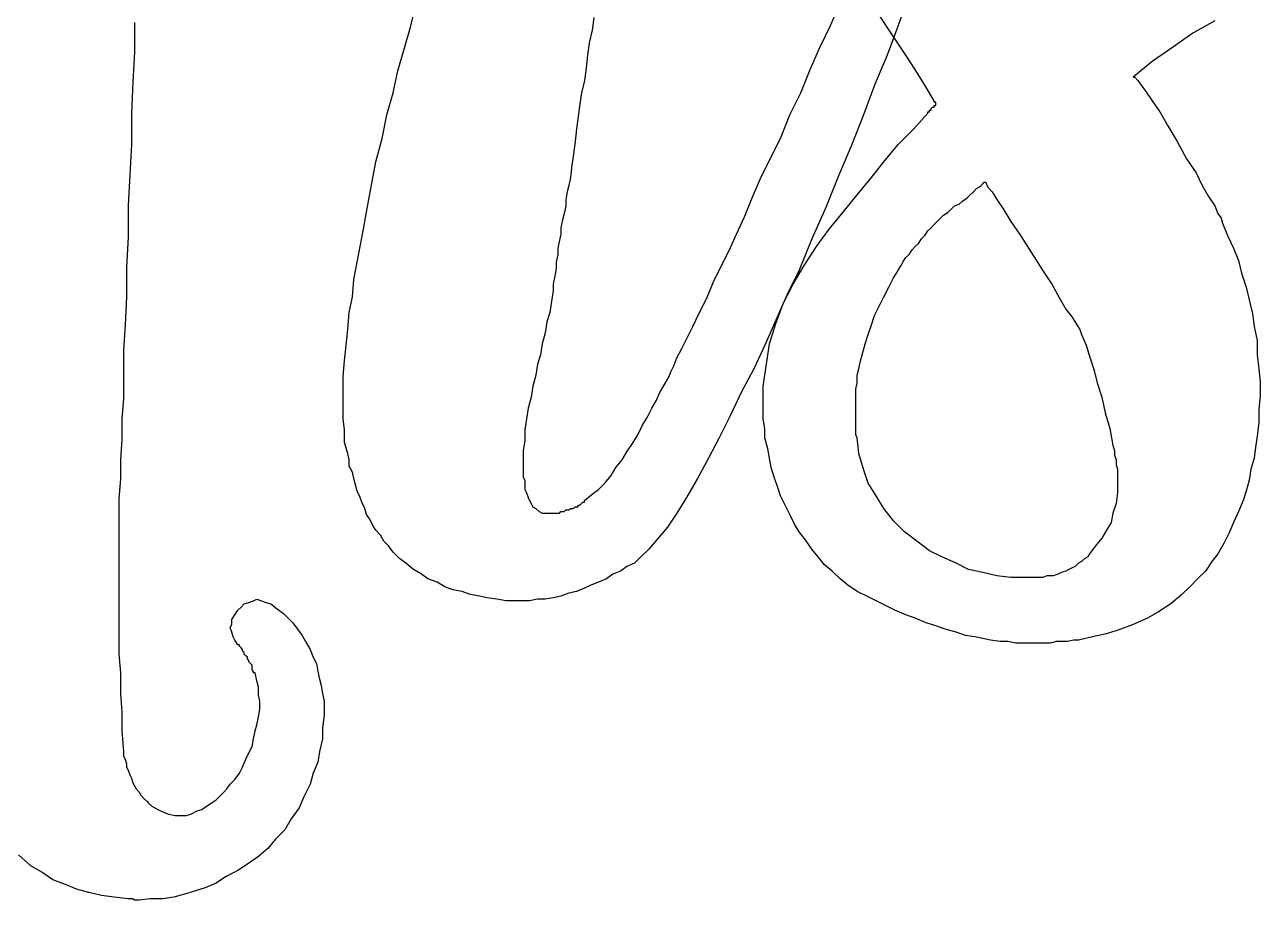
# Model space of a CAD drawing. Extents: x -3.57 to 4.11, y -0.34 to 0.79.
# Drawn here: x 0.21 to 0.98, y -0.34 to 0.206 of the extents above; entities that cross this region are included whole.
import ezdxf

# ---------------------------------------------------------------- set-up
doc = ezdxf.new("R2010")
doc.units = 0

msp = doc.modelspace()

# ---------------------------------------------------------------- linework, layer by layer
at = {"color": 0}
for p, q in [((0.450684, 0.204102, 0.5), (0.453613, 0.21582, 0.5)), ((0.712402, 0.205078, 0.5), (0.718262, 0.21875, 0.5)), ((0.760254, 0.22168, 0.5), (0.754395, 0.205078, 0.5)), ((0.564941, 0.209961, 0.5), (0.563965, 0.202148, 0.5)), ((0.747559, 0.204102, 0.5), (0.741699, 0.212891, 0.5)), ((0.95166, 0.208008, 0.5), (0.937988, 0.200195, 0.5)), ((0.278809, 0.207031, 0.5), (0.278809, 0.188477, 0.5)), ((0.446777, 0.19043, 0.5), (0.450684, 0.204102, 0.5)), ((0.563965, 0.202148, 0.5), (0.562012, 0.194336, 0.5)), ((0.705566, 0.191406, 0.5), (0.712402, 0.205078, 0.5)), ((0.754395, 0.205078, 0.5), (0.747559, 0.186523, 0.5)), ((0.753418, 0.195313, 0.5), (0.747559, 0.204102, 0.5)), ((0.937988, 0.200195, 0.5), (0.925293, 0.191406, 0.5)), ((0.562012, 0.194336, 0.5), (0.561035, 0.186523, 0.5)), ((0.759277, 0.186523, 0.5), (0.753418, 0.195313, 0.5)), ((0.278809, 0.188477, 0.5), (0.277832, 0.169922, 0.5)), ((0.442871, 0.176758, 0.5), (0.446777, 0.19043, 0.5)), ((0.561035, 0.186523, 0.5), (0.560059, 0.178711, 0.5)), ((0.699707, 0.177734, 0.5), (0.705566, 0.191406, 0.5)), ((0.747559, 0.186523, 0.5), (0.739746, 0.167969, 0.5)), ((0.765137, 0.177734, 0.5), (0.759277, 0.186523, 0.5)), ((0.925293, 0.191406, 0.5), (0.912598, 0.182617, 0.5)), ((0.560059, 0.178711, 0.5), (0.559082, 0.170898, 0.5)), ((0.693848, 0.163086, 0.5), (0.699707, 0.177734, 0.5)), ((0.770996, 0.167969, 0.5), (0.765137, 0.177734, 0.5)), ((0.912598, 0.182617, 0.5), (0.900879, 0.172852, 0.5)), ((0.277832, 0.169922, 0.5), (0.276855, 0.150391, 0.5)), ((0.439941, 0.163086, 0.5), (0.442871, 0.176758, 0.5)), ((0.559082, 0.170898, 0.5), (0.557129, 0.163086, 0.5)), ((0.900879, 0.172852, 0.5), (0.901855, 0.172852, 0.5)), ((0.901855, 0.172852, 0.5), (0.903809, 0.170898, 0.5)), ((0.903809, 0.170898, 0.5), (0.905762, 0.167969, 0.5)), ((0.436035, 0.149414, 0.5), (0.439941, 0.163086, 0.5)), ((0.557129, 0.163086, 0.5), (0.556152, 0.15625, 0.5)), ((0.687012, 0.149414, 0.5), (0.693848, 0.163086, 0.5)), ((0.739746, 0.167969, 0.5), (0.73291, 0.149414, 0.5)), ((0.776855, 0.158203, 0.5), (0.770996, 0.167969, 0.5)), ((0.905762, 0.167969, 0.5), (0.908691, 0.164063, 0.5)), ((0.908691, 0.164063, 0.5), (0.912598, 0.158203, 0.5)), ((0.556152, 0.15625, 0.5), (0.555176, 0.148438, 0.5)), ((0.774902, 0.15332, 0.5), (0.775879, 0.154297, 0.5)), ((0.775879, 0.154297, 0.5), (0.776855, 0.154297, 0.5)), ((0.776855, 0.158203, 0.5), (0.776855, 0.158203, 0.5)), ((0.776855, 0.158203, 0.5), (0.776855, 0.158203, 0.5)), ((0.776855, 0.157227, 0.5), (0.776855, 0.158203, 0.5)), ((0.776855, 0.158203, 0.5), (0.776855, 0.158203, 0.5)), ((0.776855, 0.158203, 0.5), (0.776855, 0.158203, 0.5)), ((0.777832, 0.157227, 0.5), (0.776855, 0.157227, 0.5)), ((0.776855, 0.154297, 0.5), (0.776855, 0.155273, 0.5)), ((0.776855, 0.155273, 0.5), (0.777832, 0.155273, 0.5)), ((0.777832, 0.15625, 0.5), (0.777832, 0.157227, 0.5)), ((0.777832, 0.157227, 0.5), (0.777832, 0.157227, 0.5)), ((0.777832, 0.157227, 0.5), (0.777832, 0.157227, 0.5)), ((0.777832, 0.155273, 0.5), (0.777832, 0.15625, 0.5)), ((0.777832, 0.15625, 0.5), (0.777832, 0.15625, 0.5)), ((0.777832, 0.15625, 0.5), (0.777832, 0.15625, 0.5)), ((0.777832, 0.155273, 0.5), (0.777832, 0.155273, 0.5)), ((0.912598, 0.158203, 0.5), (0.91748, 0.151367, 0.5)), ((0.276855, 0.150391, 0.5), (0.276855, 0.130859, 0.5)), ((0.433105, 0.134766, 0.5), (0.436035, 0.149414, 0.5)), ((0.555176, 0.148438, 0.5), (0.554199, 0.140625, 0.5)), ((0.681152, 0.134766, 0.5), (0.687012, 0.149414, 0.5)), ((0.73291, 0.149414, 0.5), (0.725098, 0.129883, 0.5)), ((0.76416, 0.140625, 0.5), (0.772949, 0.150391, 0.5)), ((0.772949, 0.150391, 0.5), (0.772949, 0.151367, 0.5)), ((0.772949, 0.151367, 0.5), (0.773926, 0.151367, 0.5)), ((0.772949, 0.150391, 0.5), (0.772949, 0.150391, 0.5)), ((0.772949, 0.150391, 0.5), (0.772949, 0.150391, 0.5)), ((0.773926, 0.151367, 0.5), (0.773926, 0.152344, 0.5)), ((0.773926, 0.152344, 0.5), (0.774902, 0.152344, 0.5)), ((0.774902, 0.152344, 0.5), (0.774902, 0.15332, 0.5)), ((0.91748, 0.151367, 0.5), (0.922363, 0.142578, 0.5)), ((0.554199, 0.140625, 0.5), (0.553223, 0.132813, 0.5)), ((0.754395, 0.130859, 0.5), (0.76416, 0.140625, 0.5)), ((0.922363, 0.142578, 0.5), (0.928223, 0.132813, 0.5)), ((0.276855, 0.130859, 0.5), (0.275879, 0.112305, 0.5)), ((0.429199, 0.120117, 0.5), (0.433105, 0.134766, 0.5)), ((0.553223, 0.132813, 0.5), (0.552246, 0.125, 0.5)), ((0.674316, 0.121094, 0.5), (0.681152, 0.134766, 0.5)), ((0.745605, 0.120117, 0.5), (0.754395, 0.130859, 0.5)), ((0.928223, 0.132813, 0.5), (0.934082, 0.12207, 0.5)), ((0.552246, 0.125, 0.5), (0.55127, 0.118164, 0.5)), ((0.725098, 0.129883, 0.5), (0.717285, 0.111328, 0.5)), ((0.42627, 0.104492, 0.5), (0.429199, 0.120117, 0.5)), ((0.55127, 0.118164, 0.5), (0.550293, 0.110352, 0.5)), ((0.668457, 0.109375, 0.5), (0.674316, 0.121094, 0.5)), ((0.737793, 0.110352, 0.5), (0.745605, 0.120117, 0.5)), ((0.934082, 0.12207, 0.5), (0.939941, 0.113281, 0.5)), ((0.275879, 0.112305, 0.5), (0.274902, 0.092773, 0.5)), ((0.550293, 0.110352, 0.5), (0.549316, 0.105469, 0.5)), ((0.663574, 0.097656, 0.5), (0.668457, 0.109375, 0.5)), ((0.717285, 0.111328, 0.5), (0.709473, 0.091797, 0.5)), ((0.729004, 0.099609, 0.5), (0.737793, 0.110352, 0.5)), ((0.939941, 0.113281, 0.5), (0.943848, 0.105469, 0.5)), ((0.42334, 0.088867, 0.5), (0.42627, 0.104492, 0.5)), ((0.54834, 0.101563, 0.5), (0.547363, 0.09668, 0.5)), ((0.549316, 0.105469, 0.5), (0.54834, 0.101563, 0.5)), ((0.799316, 0.099609, 0.5), (0.80127, 0.101563, 0.5)), ((0.80127, 0.101563, 0.5), (0.803223, 0.103516, 0.5)), ((0.803223, 0.103516, 0.5), (0.805176, 0.104492, 0.5)), ((0.805176, 0.104492, 0.5), (0.806152, 0.105469, 0.5)), ((0.806152, 0.105469, 0.5), (0.807129, 0.106445, 0.5)), ((0.807129, 0.106445, 0.5), (0.808105, 0.107422, 0.5)), ((0.808105, 0.107422, 0.5), (0.809082, 0.107422, 0.5)), ((0.808105, 0.107422, 0.5), (0.808105, 0.107422, 0.5)), ((0.809082, 0.107422, 0.5), (0.810059, 0.104492, 0.5)), ((0.809082, 0.107422, 0.5), (0.809082, 0.107422, 0.5)), ((0.810059, 0.104492, 0.5), (0.812988, 0.101563, 0.5)), ((0.812988, 0.101563, 0.5), (0.815918, 0.09668, 0.5)), ((0.943848, 0.105469, 0.5), (0.947754, 0.098633, 0.5)), ((0.274902, 0.092773, 0.5), (0.274902, 0.073242, 0.5)), ((0.547363, 0.092773, 0.5), (0.546387, 0.087891, 0.5)), ((0.547363, 0.09668, 0.5), (0.547363, 0.092773, 0.5)), ((0.658691, 0.085938, 0.5), (0.663574, 0.097656, 0.5)), ((0.720215, 0.088867, 0.5), (0.729004, 0.099609, 0.5)), ((0.787598, 0.09082, 0.5), (0.789551, 0.092773, 0.5)), ((0.789551, 0.092773, 0.5), (0.79248, 0.09375, 0.5)), ((0.79248, 0.09375, 0.5), (0.794434, 0.095703, 0.5)), ((0.794434, 0.095703, 0.5), (0.797363, 0.097656, 0.5)), ((0.797363, 0.097656, 0.5), (0.799316, 0.099609, 0.5)), ((0.815918, 0.09668, 0.5), (0.819824, 0.09082, 0.5)), ((0.947754, 0.098633, 0.5), (0.95166, 0.092773, 0.5)), ((0.95166, 0.092773, 0.5), (0.953613, 0.087891, 0.5)), ((0.421387, 0.078125, 0.5), (0.42334, 0.088867, 0.5)), ((0.546387, 0.087891, 0.5), (0.54541, 0.083984, 0.5)), ((0.653809, 0.075195, 0.5), (0.658691, 0.085938, 0.5)), ((0.709473, 0.091797, 0.5), (0.700684, 0.072266, 0.5)), ((0.711426, 0.078125, 0.5), (0.720215, 0.088867, 0.5)), ((0.778809, 0.083008, 0.5), (0.780762, 0.084961, 0.5)), ((0.780762, 0.084961, 0.5), (0.782715, 0.086914, 0.5)), ((0.782715, 0.086914, 0.5), (0.785645, 0.088867, 0.5)), ((0.785645, 0.088867, 0.5), (0.787598, 0.09082, 0.5)), ((0.819824, 0.09082, 0.5), (0.824707, 0.083008, 0.5)), ((0.953613, 0.087891, 0.5), (0.955566, 0.084961, 0.5)), ((0.955566, 0.084961, 0.5), (0.956543, 0.082031, 0.5)), ((0.419434, 0.067383, 0.5), (0.421387, 0.078125, 0.5)), ((0.54541, 0.083984, 0.5), (0.544434, 0.079102, 0.5)), ((0.544434, 0.079102, 0.5), (0.544434, 0.075195, 0.5)), ((0.703613, 0.067383, 0.5), (0.711426, 0.078125, 0.5)), ((0.770996, 0.074219, 0.5), (0.772949, 0.077148, 0.5)), ((0.772949, 0.077148, 0.5), (0.774902, 0.079102, 0.5)), ((0.774902, 0.079102, 0.5), (0.776855, 0.081055, 0.5)), ((0.776855, 0.081055, 0.5), (0.778809, 0.083008, 0.5)), ((0.824707, 0.083008, 0.5), (0.830566, 0.074219, 0.5)), ((0.956543, 0.082031, 0.5), (0.959473, 0.074219, 0.5)), ((0.274902, 0.073242, 0.5), (0.273926, 0.054688, 0.5)), ((0.543457, 0.071289, 0.5), (0.54248, 0.066406, 0.5)), ((0.544434, 0.075195, 0.5), (0.543457, 0.071289, 0.5)), ((0.648926, 0.064453, 0.5), (0.653809, 0.075195, 0.5)), ((0.700684, 0.072266, 0.5), (0.692871, 0.052734, 0.5)), ((0.765137, 0.067383, 0.5), (0.76709, 0.069336, 0.5)), ((0.76709, 0.069336, 0.5), (0.769043, 0.072266, 0.5)), ((0.769043, 0.072266, 0.5), (0.770996, 0.074219, 0.5)), ((0.830566, 0.074219, 0.5), (0.837402, 0.063477, 0.5)), ((0.959473, 0.074219, 0.5), (0.963379, 0.066406, 0.5)), ((0.41748, 0.057617, 0.5), (0.419434, 0.067383, 0.5)), ((0.54248, 0.0625, 0.5), (0.541504, 0.057617, 0.5)), ((0.54248, 0.066406, 0.5), (0.54248, 0.0625, 0.5)), ((0.644043, 0.054688, 0.5), (0.648926, 0.064453, 0.5)), ((0.695801, 0.055664, 0.5), (0.703613, 0.067383, 0.5)), ((0.759277, 0.060547, 0.5), (0.76123, 0.0625, 0.5)), ((0.76123, 0.0625, 0.5), (0.763184, 0.06543, 0.5)), ((0.763184, 0.06543, 0.5), (0.765137, 0.067383, 0.5)), ((0.837402, 0.063477, 0.5), (0.844238, 0.052734, 0.5)), ((0.963379, 0.066406, 0.5), (0.966309, 0.058594, 0.5)), ((0.273926, 0.054688, 0.5), (0.273926, 0.036133, 0.5)), ((0.415527, 0.046875, 0.5), (0.41748, 0.057617, 0.5)), ((0.541504, 0.057617, 0.5), (0.541504, 0.053711, 0.5)), ((0.63916, 0.044922, 0.5), (0.644043, 0.054688, 0.5)), ((0.688965, 0.043945, 0.5), (0.695801, 0.055664, 0.5)), ((0.754395, 0.052734, 0.5), (0.756348, 0.055664, 0.5)), ((0.756348, 0.055664, 0.5), (0.757324, 0.057617, 0.5)), ((0.757324, 0.057617, 0.5), (0.759277, 0.060547, 0.5)), ((0.966309, 0.058594, 0.5), (0.968262, 0.050781, 0.5)), ((0.414551, 0.036133, 0.5), (0.415527, 0.046875, 0.5)), ((0.540527, 0.048828, 0.5), (0.539551, 0.043945, 0.5)), ((0.541504, 0.053711, 0.5), (0.540527, 0.048828, 0.5)), ((0.692871, 0.052734, 0.5), (0.685059, 0.037109, 0.5)), ((0.748535, 0.041992, 0.5), (0.751465, 0.047852, 0.5)), ((0.751465, 0.047852, 0.5), (0.753418, 0.050781, 0.5)), ((0.753418, 0.050781, 0.5), (0.754395, 0.052734, 0.5)), ((0.844238, 0.052734, 0.5), (0.850098, 0.043945, 0.5)), ((0.968262, 0.050781, 0.5), (0.971191, 0.041992, 0.5)), ((0.539551, 0.040039, 0.5), (0.538574, 0.033203, 0.5)), ((0.539551, 0.043945, 0.5), (0.539551, 0.040039, 0.5)), ((0.635254, 0.035156, 0.5), (0.63916, 0.044922, 0.5)), ((0.683105, 0.032227, 0.5), (0.688965, 0.043945, 0.5)), ((0.745605, 0.036133, 0.5), (0.748535, 0.041992, 0.5)), ((0.850098, 0.043945, 0.5), (0.85498, 0.035156, 0.5)), ((0.971191, 0.041992, 0.5), (0.973145, 0.03418, 0.5)), ((0.273926, 0.036133, 0.5), (0.272949, 0.018555, 0.5)), ((0.412598, 0.026367, 0.5), (0.414551, 0.036133, 0.5)), ((0.538574, 0.033203, 0.5), (0.537598, 0.026367, 0.5)), ((0.630371, 0.025391, 0.5), (0.635254, 0.035156, 0.5)), ((0.685059, 0.037109, 0.5), (0.678223, 0.021484, 0.5)), ((0.678223, 0.019531, 0.5), (0.683105, 0.032227, 0.5)), ((0.742676, 0.030273, 0.5), (0.745605, 0.036133, 0.5)), ((0.85498, 0.035156, 0.5), (0.858887, 0.02832, 0.5)), ((0.973145, 0.03418, 0.5), (0.975098, 0.025391, 0.5)), ((0.411621, 0.015625, 0.5), (0.412598, 0.026367, 0.5)), ((0.537598, 0.026367, 0.5), (0.535645, 0.020508, 0.5)), ((0.626465, 0.017578, 0.5), (0.630371, 0.025391, 0.5)), ((0.737793, 0.018555, 0.5), (0.739746, 0.024414, 0.5)), ((0.739746, 0.024414, 0.5), (0.742676, 0.030273, 0.5)), ((0.858887, 0.02832, 0.5), (0.862793, 0.023438, 0.5)), ((0.862793, 0.023438, 0.5), (0.865723, 0.018555, 0.5)), ((0.975098, 0.025391, 0.5), (0.976074, 0.017578, 0.5)), ((0.272949, 0.018555, 0.5), (0.271973, 0.00293, 0.5)), ((0.410645, 0.005859, 0.5), (0.411621, 0.015625, 0.5)), ((0.535645, 0.020508, 0.5), (0.534668, 0.013672, 0.5)), ((0.622559, 0.009766, 0.5), (0.626465, 0.017578, 0.5)), ((0.678223, 0.021484, 0.5), (0.671387, 0.005859, 0.5)), ((0.674316, 0.006836, 0.5), (0.678223, 0.019531, 0.5)), ((0.73584, 0.012695, 0.5), (0.737793, 0.018555, 0.5)), ((0.865723, 0.018555, 0.5), (0.867676, 0.015625, 0.5)), ((0.867676, 0.015625, 0.5), (0.868652, 0.012695, 0.5)), ((0.976074, 0.017578, 0.5), (0.978027, 0.008789, 0.5)), ((0.534668, 0.013672, 0.5), (0.532715, 0.006836, 0.5)), ((0.619629, 0.003906, 0.5), (0.622559, 0.009766, 0.5)), ((0.733887, 0.006836, 0.5), (0.73584, 0.012695, 0.5)), ((0.868652, 0.012695, 0.5), (0.871582, 0.005859, 0.5)), ((0.978027, 0.008789, 0.5), (0.978027, 0, 0.5)), ((0.271973, 0.00293, 0.5), (0.271973, -0.012695, 0.5)), ((0.409668, -0.003906, 0.5), (0.410645, 0.005859, 0.5)), ((0.531738, 0, 0.5), (0.529785, -0.005859, 0.5)), ((0.532715, 0.006836, 0.5), (0.531738, 0, 0.5)), ((0.616699, -0.001953, 0.5), (0.619629, 0.003906, 0.5)), ((0.671387, 0.005859, 0.5), (0.664551, -0.008789, 0.5)), ((0.672363, -0.005859, 0.5), (0.674316, 0.006836, 0.5)), ((0.730957, -0.003906, 0.5), (0.731934, 0, 0.5)), ((0.731934, 0, 0.5), (0.733887, 0.006836, 0.5)), ((0.871582, 0.005859, 0.5), (0.873535, -0.000977, 0.5)), ((0.978027, 0, 0.5), (0.979004, -0.008789, 0.5)), ((0.408691, -0.013672, 0.5), (0.409668, -0.003906, 0.5)), ((0.529785, -0.005859, 0.5), (0.528809, -0.012695, 0.5)), ((0.612793, -0.010742, 0.5), (0.614746, -0.006836, 0.5)), ((0.614746, -0.006836, 0.5), (0.616699, -0.001953, 0.5)), ((0.67041, -0.019531, 0.5), (0.672363, -0.005859, 0.5)), ((0.72998, -0.008789, 0.5), (0.730957, -0.003906, 0.5)), ((0.873535, -0.000977, 0.5), (0.876465, -0.009766, 0.5)), ((0.271973, -0.012695, 0.5), (0.271973, -0.027344, 0.5)), ((0.408691, -0.022461, 0.5), (0.408691, -0.013672, 0.5)), ((0.528809, -0.012695, 0.5), (0.526855, -0.019531, 0.5)), ((0.608887, -0.018555, 0.5), (0.611816, -0.013672, 0.5)), ((0.611816, -0.013672, 0.5), (0.612793, -0.010742, 0.5)), ((0.664551, -0.008789, 0.5), (0.656738, -0.023438, 0.5)), ((0.729004, -0.012695, 0.5), (0.72998, -0.008789, 0.5)), ((0.729004, -0.017578, 0.5), (0.729004, -0.012695, 0.5)), ((0.876465, -0.009766, 0.5), (0.878418, -0.017578, 0.5)), ((0.979004, -0.008789, 0.5), (0.97998, -0.016602, 0.5)), ((0.408691, -0.03125, 0.5), (0.408691, -0.022461, 0.5)), ((0.526855, -0.019531, 0.5), (0.525879, -0.026367, 0.5)), ((0.605957, -0.023438, 0.5), (0.608887, -0.018555, 0.5)), ((0.67041, -0.033203, 0.5), (0.67041, -0.019531, 0.5)), ((0.728027, -0.021484, 0.5), (0.729004, -0.017578, 0.5)), ((0.728027, -0.026367, 0.5), (0.728027, -0.021484, 0.5)), ((0.878418, -0.017578, 0.5), (0.881348, -0.026367, 0.5)), ((0.97998, -0.016602, 0.5), (0.97998, -0.025391, 0.5)), ((0.271973, -0.027344, 0.5), (0.270996, -0.040039, 0.5)), ((0.525879, -0.026367, 0.5), (0.523926, -0.033203, 0.5)), ((0.601074, -0.033203, 0.5), (0.604004, -0.02832, 0.5)), ((0.604004, -0.02832, 0.5), (0.605957, -0.023438, 0.5)), ((0.656738, -0.023438, 0.5), (0.649902, -0.038086, 0.5)), ((0.728027, -0.030273, 0.5), (0.728027, -0.026367, 0.5)), ((0.728027, -0.035156, 0.5), (0.728027, -0.030273, 0.5)), ((0.881348, -0.026367, 0.5), (0.883301, -0.036133, 0.5)), ((0.97998, -0.025391, 0.5), (0.979004, -0.03418, 0.5)), ((0.408691, -0.040039, 0.5), (0.408691, -0.03125, 0.5)), ((0.523926, -0.033203, 0.5), (0.522949, -0.040039, 0.5)), ((0.598145, -0.039063, 0.5), (0.601074, -0.033203, 0.5)), ((0.649902, -0.038086, 0.5), (0.643066, -0.051758, 0.5)), ((0.67041, -0.040039, 0.5), (0.67041, -0.033203, 0.5)), ((0.728027, -0.037109, 0.5), (0.728027, -0.035156, 0.5)), ((0.728027, -0.039063, 0.5), (0.728027, -0.037109, 0.5)), ((0.883301, -0.036133, 0.5), (0.88623, -0.045898, 0.5)), ((0.979004, -0.03418, 0.5), (0.979004, -0.041992, 0.5)), ((0.270996, -0.040039, 0.5), (0.270996, -0.052734, 0.5)), ((0.409668, -0.046875, 0.5), (0.408691, -0.040039, 0.5)), ((0.522949, -0.040039, 0.5), (0.521973, -0.046875, 0.5)), ((0.592285, -0.049805, 0.5), (0.595215, -0.043945, 0.5)), ((0.595215, -0.043945, 0.5), (0.598145, -0.039063, 0.5)), ((0.671387, -0.045898, 0.5), (0.67041, -0.040039, 0.5)), ((0.671387, -0.051758, 0.5), (0.671387, -0.045898, 0.5)), ((0.728027, -0.041016, 0.5), (0.728027, -0.039063, 0.5)), ((0.728027, -0.043945, 0.5), (0.728027, -0.041016, 0.5)), ((0.728027, -0.045898, 0.5), (0.728027, -0.043945, 0.5)), ((0.728027, -0.047852, 0.5), (0.728027, -0.045898, 0.5)), ((0.88623, -0.045898, 0.5), (0.888184, -0.056641, 0.5)), ((0.979004, -0.041992, 0.5), (0.978027, -0.050781, 0.5)), ((0.270996, -0.052734, 0.5), (0.27002, -0.06543, 0.5)), ((0.409668, -0.054688, 0.5), (0.409668, -0.046875, 0.5)), ((0.521973, -0.053711, 0.5), (0.520996, -0.05957, 0.5)), ((0.521973, -0.046875, 0.5), (0.521973, -0.053711, 0.5)), ((0.589355, -0.054688, 0.5), (0.592285, -0.049805, 0.5)), ((0.643066, -0.051758, 0.5), (0.63623, -0.064453, 0.5)), ((0.67334, -0.058594, 0.5), (0.671387, -0.051758, 0.5)), ((0.728027, -0.049805, 0.5), (0.728027, -0.047852, 0.5)), ((0.729004, -0.051758, 0.5), (0.728027, -0.049805, 0.5)), ((0.72998, -0.061523, 0.5), (0.729004, -0.051758, 0.5)), ((0.978027, -0.050781, 0.5), (0.977051, -0.057617, 0.5)), ((0.411621, -0.061523, 0.5), (0.409668, -0.054688, 0.5)), ((0.412598, -0.06543, 0.5), (0.411621, -0.061523, 0.5)), ((0.520996, -0.05957, 0.5), (0.520996, -0.066406, 0.5)), ((0.58252, -0.06543, 0.5), (0.585449, -0.060547, 0.5)), ((0.585449, -0.060547, 0.5), (0.589355, -0.054688, 0.5)), ((0.674316, -0.064453, 0.5), (0.67334, -0.058594, 0.5)), ((0.73291, -0.071289, 0.5), (0.72998, -0.061523, 0.5)), ((0.888184, -0.056641, 0.5), (0.88916, -0.05957, 0.5)), ((0.88916, -0.05957, 0.5), (0.88916, -0.0625, 0.5)), ((0.977051, -0.057617, 0.5), (0.976074, -0.064453, 0.5)), ((0.27002, -0.06543, 0.5), (0.27002, -0.077148, 0.5)), ((0.412598, -0.069336, 0.5), (0.412598, -0.06543, 0.5)), ((0.520996, -0.066406, 0.5), (0.520996, -0.069336, 0.5)), ((0.578613, -0.070313, 0.5), (0.58252, -0.06543, 0.5)), ((0.63623, -0.064453, 0.5), (0.629395, -0.077148, 0.5)), ((0.675293, -0.070313, 0.5), (0.674316, -0.064453, 0.5)), ((0.88916, -0.0625, 0.5), (0.890137, -0.06543, 0.5)), ((0.890137, -0.06543, 0.5), (0.890137, -0.068359, 0.5)), ((0.890137, -0.068359, 0.5), (0.891113, -0.071289, 0.5)), ((0.976074, -0.064453, 0.5), (0.974121, -0.071289, 0.5)), ((0.414551, -0.073242, 0.5), (0.412598, -0.069336, 0.5)), ((0.415527, -0.077148, 0.5), (0.414551, -0.073242, 0.5)), ((0.520996, -0.069336, 0.5), (0.520996, -0.071289, 0.5)), ((0.520996, -0.071289, 0.5), (0.520996, -0.073242, 0.5)), ((0.520996, -0.073242, 0.5), (0.520996, -0.076172, 0.5)), ((0.520996, -0.076172, 0.5), (0.521973, -0.078125, 0.5)), ((0.571777, -0.080078, 0.5), (0.575684, -0.075195, 0.5)), ((0.575684, -0.075195, 0.5), (0.578613, -0.070313, 0.5)), ((0.677246, -0.076172, 0.5), (0.675293, -0.070313, 0.5)), ((0.679199, -0.082031, 0.5), (0.677246, -0.076172, 0.5)), ((0.73584, -0.080078, 0.5), (0.73291, -0.071289, 0.5)), ((0.891113, -0.071289, 0.5), (0.891113, -0.074219, 0.5)), ((0.891113, -0.074219, 0.5), (0.891113, -0.077148, 0.5)), ((0.974121, -0.071289, 0.5), (0.973145, -0.078125, 0.5)), ((0.27002, -0.077148, 0.5), (0.269043, -0.089844, 0.5)), ((0.416504, -0.081055, 0.5), (0.415527, -0.077148, 0.5)), ((0.41748, -0.084961, 0.5), (0.416504, -0.081055, 0.5)), ((0.521973, -0.078125, 0.5), (0.521973, -0.081055, 0.5)), ((0.521973, -0.081055, 0.5), (0.521973, -0.083984, 0.5)), ((0.521973, -0.083984, 0.5), (0.522949, -0.085938, 0.5)), ((0.563965, -0.086914, 0.5), (0.567871, -0.083984, 0.5)), ((0.567871, -0.083984, 0.5), (0.571777, -0.080078, 0.5)), ((0.629395, -0.077148, 0.5), (0.622559, -0.088867, 0.5)), ((0.681152, -0.087891, 0.5), (0.679199, -0.082031, 0.5)), ((0.740723, -0.087891, 0.5), (0.73584, -0.080078, 0.5)), ((0.891113, -0.077148, 0.5), (0.891113, -0.079102, 0.5)), ((0.891113, -0.079102, 0.5), (0.891113, -0.085938, 0.5)), ((0.973145, -0.078125, 0.5), (0.971191, -0.084961, 0.5)), ((0.269043, -0.089844, 0.5), (0.269043, -0.101563, 0.5)), ((0.419434, -0.088867, 0.5), (0.41748, -0.084961, 0.5)), ((0.42041, -0.091797, 0.5), (0.419434, -0.088867, 0.5)), ((0.422363, -0.095703, 0.5), (0.42041, -0.091797, 0.5)), ((0.522949, -0.085938, 0.5), (0.523926, -0.088867, 0.5)), ((0.523926, -0.088867, 0.5), (0.524902, -0.09082, 0.5)), ((0.524902, -0.09082, 0.5), (0.525879, -0.092773, 0.5)), ((0.557129, -0.092773, 0.5), (0.558105, -0.091797, 0.5)), ((0.558105, -0.091797, 0.5), (0.559082, -0.091797, 0.5)), ((0.559082, -0.09082, 0.5), (0.563965, -0.086914, 0.5)), ((0.559082, -0.091797, 0.5), (0.559082, -0.09082, 0.5)), ((0.622559, -0.088867, 0.5), (0.616699, -0.098633, 0.5)), ((0.684082, -0.09375, 0.5), (0.681152, -0.087891, 0.5)), ((0.745605, -0.095703, 0.5), (0.740723, -0.087891, 0.5)), ((0.891113, -0.085938, 0.5), (0.890137, -0.092773, 0.5)), ((0.969238, -0.09082, 0.5), (0.966309, -0.097656, 0.5)), ((0.971191, -0.084961, 0.5), (0.969238, -0.09082, 0.5)), ((0.42334, -0.099609, 0.5), (0.422363, -0.095703, 0.5)), ((0.425293, -0.102539, 0.5), (0.42334, -0.099609, 0.5)), ((0.525879, -0.092773, 0.5), (0.526855, -0.094727, 0.5)), ((0.526855, -0.094727, 0.5), (0.528809, -0.095703, 0.5)), ((0.528809, -0.095703, 0.5), (0.530762, -0.097656, 0.5)), ((0.530762, -0.097656, 0.5), (0.532715, -0.098633, 0.5)), ((0.532715, -0.098633, 0.5), (0.535645, -0.098633, 0.5)), ((0.535645, -0.098633, 0.5), (0.536621, -0.098633, 0.5)), ((0.535645, -0.098633, 0.5), (0.535645, -0.098633, 0.5)), ((0.536621, -0.098633, 0.5), (0.537598, -0.098633, 0.5)), ((0.537598, -0.098633, 0.5), (0.538574, -0.098633, 0.5)), ((0.538574, -0.098633, 0.5), (0.538574, -0.098633, 0.5)), ((0.538574, -0.098633, 0.5), (0.539551, -0.098633, 0.5)), ((0.539551, -0.098633, 0.5), (0.540527, -0.098633, 0.5)), ((0.540527, -0.098633, 0.5), (0.541504, -0.098633, 0.5)), ((0.541504, -0.098633, 0.5), (0.541504, -0.098633, 0.5)), ((0.541504, -0.098633, 0.5), (0.54248, -0.098633, 0.5)), ((0.54248, -0.098633, 0.5), (0.543457, -0.098633, 0.5)), ((0.543457, -0.098633, 0.5), (0.544434, -0.097656, 0.5)), ((0.543457, -0.098633, 0.5), (0.543457, -0.098633, 0.5)), ((0.544434, -0.097656, 0.5), (0.54541, -0.097656, 0.5)), ((0.54541, -0.097656, 0.5), (0.54541, -0.097656, 0.5)), ((0.54541, -0.097656, 0.5), (0.546387, -0.097656, 0.5)), ((0.546387, -0.097656, 0.5), (0.547363, -0.09668, 0.5)), ((0.547363, -0.09668, 0.5), (0.54834, -0.09668, 0.5)), ((0.54834, -0.09668, 0.5), (0.549316, -0.09668, 0.5)), ((0.549316, -0.09668, 0.5), (0.550293, -0.095703, 0.5)), ((0.549316, -0.09668, 0.5), (0.549316, -0.09668, 0.5)), ((0.550293, -0.095703, 0.5), (0.55127, -0.095703, 0.5)), ((0.55127, -0.095703, 0.5), (0.552246, -0.095703, 0.5)), ((0.552246, -0.095703, 0.5), (0.553223, -0.094727, 0.5)), ((0.553223, -0.094727, 0.5), (0.554199, -0.094727, 0.5)), ((0.554199, -0.094727, 0.5), (0.555176, -0.094727, 0.5)), ((0.555176, -0.094727, 0.5), (0.555176, -0.09375, 0.5)), ((0.555176, -0.09375, 0.5), (0.556152, -0.09375, 0.5)), ((0.556152, -0.09375, 0.5), (0.557129, -0.092773, 0.5)), ((0.616699, -0.098633, 0.5), (0.61084, -0.107422, 0.5)), ((0.687012, -0.099609, 0.5), (0.684082, -0.09375, 0.5)), ((0.689941, -0.105469, 0.5), (0.687012, -0.099609, 0.5)), ((0.751465, -0.103516, 0.5), (0.745605, -0.095703, 0.5)), ((0.888184, -0.098633, 0.5), (0.887207, -0.104492, 0.5)), ((0.890137, -0.092773, 0.5), (0.888184, -0.098633, 0.5)), ((0.966309, -0.097656, 0.5), (0.963379, -0.104492, 0.5)), ((0.269043, -0.101563, 0.5), (0.269043, -0.114258, 0.5)), ((0.427246, -0.106445, 0.5), (0.425293, -0.102539, 0.5)), ((0.429199, -0.109375, 0.5), (0.427246, -0.106445, 0.5)), ((0.61084, -0.107422, 0.5), (0.60498, -0.114258, 0.5)), ((0.692871, -0.110352, 0.5), (0.689941, -0.105469, 0.5)), ((0.758301, -0.110352, 0.5), (0.751465, -0.103516, 0.5)), ((0.887207, -0.104492, 0.5), (0.884277, -0.109375, 0.5)), ((0.963379, -0.104492, 0.5), (0.960449, -0.111328, 0.5)), ((0.269043, -0.114258, 0.5), (0.269043, -0.125977, 0.5)), ((0.432129, -0.112305, 0.5), (0.429199, -0.109375, 0.5)), ((0.434082, -0.116211, 0.5), (0.432129, -0.112305, 0.5)), ((0.60498, -0.114258, 0.5), (0.599121, -0.121094, 0.5)), ((0.696777, -0.115234, 0.5), (0.692871, -0.110352, 0.5)), ((0.700684, -0.121094, 0.5), (0.696777, -0.115234, 0.5)), ((0.766113, -0.116211, 0.5), (0.758301, -0.110352, 0.5)), ((0.881348, -0.114258, 0.5), (0.877441, -0.119141, 0.5)), ((0.884277, -0.109375, 0.5), (0.881348, -0.114258, 0.5)), ((0.960449, -0.111328, 0.5), (0.95752, -0.117188, 0.5)), ((0.437012, -0.119141, 0.5), (0.434082, -0.116211, 0.5)), ((0.439941, -0.123047, 0.5), (0.437012, -0.119141, 0.5)), ((0.443848, -0.126953, 0.5), (0.439941, -0.123047, 0.5)), ((0.599121, -0.121094, 0.5), (0.594238, -0.125977, 0.5)), ((0.70459, -0.125977, 0.5), (0.700684, -0.121094, 0.5)), ((0.773926, -0.12207, 0.5), (0.766113, -0.116211, 0.5)), ((0.781738, -0.125977, 0.5), (0.773926, -0.12207, 0.5)), ((0.877441, -0.119141, 0.5), (0.873535, -0.124023, 0.5)), ((0.95752, -0.117188, 0.5), (0.953613, -0.124023, 0.5)), ((0.269043, -0.125977, 0.5), (0.269043, -0.137695, 0.5)), ((0.447754, -0.129883, 0.5), (0.443848, -0.126953, 0.5)), ((0.452637, -0.133789, 0.5), (0.447754, -0.129883, 0.5)), ((0.590332, -0.129883, 0.5), (0.585449, -0.131836, 0.5)), ((0.594238, -0.125977, 0.5), (0.590332, -0.129883, 0.5)), ((0.708496, -0.130859, 0.5), (0.70459, -0.125977, 0.5)), ((0.790527, -0.129883, 0.5), (0.781738, -0.125977, 0.5)), ((0.79834, -0.133789, 0.5), (0.790527, -0.129883, 0.5)), ((0.866699, -0.129883, 0.5), (0.864746, -0.131836, 0.5)), ((0.868652, -0.128906, 0.5), (0.866699, -0.129883, 0.5)), ((0.870605, -0.126953, 0.5), (0.868652, -0.128906, 0.5)), ((0.872559, -0.125977, 0.5), (0.870605, -0.126953, 0.5)), ((0.873535, -0.124023, 0.5), (0.872559, -0.125977, 0.5)), ((0.949707, -0.128906, 0.5), (0.945801, -0.134766, 0.5)), ((0.953613, -0.124023, 0.5), (0.949707, -0.128906, 0.5)), ((0.269043, -0.137695, 0.5), (0.269043, -0.150391, 0.5)), ((0.45752, -0.136719, 0.5), (0.452637, -0.133789, 0.5)), ((0.461426, -0.139648, 0.5), (0.45752, -0.136719, 0.5)), ((0.57666, -0.136719, 0.5), (0.572754, -0.139648, 0.5)), ((0.581543, -0.134766, 0.5), (0.57666, -0.136719, 0.5)), ((0.585449, -0.131836, 0.5), (0.581543, -0.134766, 0.5)), ((0.713379, -0.134766, 0.5), (0.708496, -0.130859, 0.5)), ((0.718262, -0.139648, 0.5), (0.713379, -0.134766, 0.5)), ((0.807129, -0.135742, 0.5), (0.79834, -0.133789, 0.5)), ((0.815918, -0.137695, 0.5), (0.807129, -0.135742, 0.5)), ((0.824707, -0.138672, 0.5), (0.815918, -0.137695, 0.5)), ((0.847168, -0.137695, 0.5), (0.844238, -0.138672, 0.5)), ((0.849121, -0.137695, 0.5), (0.847168, -0.137695, 0.5)), ((0.851074, -0.137695, 0.5), (0.849121, -0.137695, 0.5)), ((0.854004, -0.136719, 0.5), (0.851074, -0.137695, 0.5)), ((0.855957, -0.135742, 0.5), (0.854004, -0.136719, 0.5)), ((0.858887, -0.134766, 0.5), (0.855957, -0.135742, 0.5)), ((0.86084, -0.133789, 0.5), (0.858887, -0.134766, 0.5)), ((0.862793, -0.132813, 0.5), (0.86084, -0.133789, 0.5)), ((0.864746, -0.131836, 0.5), (0.862793, -0.132813, 0.5)), ((0.945801, -0.134766, 0.5), (0.940918, -0.139648, 0.5)), ((0.467285, -0.141602, 0.5), (0.461426, -0.139648, 0.5)), ((0.472168, -0.144531, 0.5), (0.467285, -0.141602, 0.5)), ((0.477051, -0.146484, 0.5), (0.472168, -0.144531, 0.5)), ((0.559082, -0.145508, 0.5), (0.554199, -0.147461, 0.5)), ((0.562988, -0.143555, 0.5), (0.559082, -0.145508, 0.5)), ((0.567871, -0.141602, 0.5), (0.562988, -0.143555, 0.5)), ((0.572754, -0.139648, 0.5), (0.567871, -0.141602, 0.5)), ((0.723145, -0.143555, 0.5), (0.718262, -0.139648, 0.5)), ((0.729004, -0.147461, 0.5), (0.723145, -0.143555, 0.5)), ((0.833496, -0.138672, 0.5), (0.824707, -0.138672, 0.5)), ((0.834473, -0.138672, 0.5), (0.833496, -0.138672, 0.5)), ((0.835449, -0.138672, 0.5), (0.834473, -0.138672, 0.5)), ((0.836426, -0.138672, 0.5), (0.835449, -0.138672, 0.5)), ((0.835449, -0.138672, 0.5), (0.835449, -0.138672, 0.5)), ((0.837402, -0.138672, 0.5), (0.836426, -0.138672, 0.5)), ((0.838379, -0.138672, 0.5), (0.837402, -0.138672, 0.5)), ((0.837402, -0.138672, 0.5), (0.837402, -0.138672, 0.5)), ((0.839355, -0.138672, 0.5), (0.838379, -0.138672, 0.5)), ((0.842285, -0.138672, 0.5), (0.839355, -0.138672, 0.5)), ((0.844238, -0.138672, 0.5), (0.842285, -0.138672, 0.5)), ((0.936035, -0.144531, 0.5), (0.931152, -0.149414, 0.5)), ((0.940918, -0.139648, 0.5), (0.936035, -0.144531, 0.5)), ((0.269043, -0.150391, 0.5), (0.269043, -0.162109, 0.5)), ((0.350098, -0.154297, 0.5), (0.353027, -0.15332, 0.5)), ((0.353027, -0.15332, 0.5), (0.35498, -0.152344, 0.5)), ((0.35498, -0.152344, 0.5), (0.35791, -0.15332, 0.5)), ((0.35791, -0.15332, 0.5), (0.36084, -0.154297, 0.5)), ((0.48291, -0.147461, 0.5), (0.477051, -0.146484, 0.5)), ((0.487793, -0.149414, 0.5), (0.48291, -0.147461, 0.5)), ((0.493652, -0.150391, 0.5), (0.487793, -0.149414, 0.5)), ((0.498535, -0.151367, 0.5), (0.493652, -0.150391, 0.5)), ((0.504395, -0.152344, 0.5), (0.498535, -0.151367, 0.5)), ((0.510254, -0.15332, 0.5), (0.504395, -0.152344, 0.5)), ((0.515137, -0.15332, 0.5), (0.510254, -0.15332, 0.5)), ((0.52002, -0.15332, 0.5), (0.515137, -0.15332, 0.5)), ((0.524902, -0.15332, 0.5), (0.52002, -0.15332, 0.5)), ((0.529785, -0.152344, 0.5), (0.524902, -0.15332, 0.5)), ((0.534668, -0.152344, 0.5), (0.529785, -0.152344, 0.5)), ((0.539551, -0.151367, 0.5), (0.534668, -0.152344, 0.5)), ((0.544434, -0.150391, 0.5), (0.539551, -0.151367, 0.5)), ((0.549316, -0.148438, 0.5), (0.544434, -0.150391, 0.5)), ((0.554199, -0.147461, 0.5), (0.549316, -0.148438, 0.5)), ((0.734863, -0.150391, 0.5), (0.729004, -0.147461, 0.5)), ((0.740723, -0.15332, 0.5), (0.734863, -0.150391, 0.5)), ((0.746582, -0.15625, 0.5), (0.740723, -0.15332, 0.5)), ((0.931152, -0.149414, 0.5), (0.924316, -0.155273, 0.5)), ((0.341309, -0.162109, 0.5), (0.343262, -0.15918, 0.5)), ((0.343262, -0.15918, 0.5), (0.345215, -0.157227, 0.5)), ((0.345215, -0.157227, 0.5), (0.347168, -0.155273, 0.5)), ((0.347168, -0.155273, 0.5), (0.350098, -0.154297, 0.5)), ((0.36084, -0.154297, 0.5), (0.36377, -0.155273, 0.5)), ((0.36377, -0.155273, 0.5), (0.367676, -0.158203, 0.5)), ((0.367676, -0.158203, 0.5), (0.371582, -0.161133, 0.5)), ((0.371582, -0.161133, 0.5), (0.374512, -0.164063, 0.5)), ((0.752441, -0.15918, 0.5), (0.746582, -0.15625, 0.5)), ((0.759277, -0.162109, 0.5), (0.752441, -0.15918, 0.5)), ((0.916504, -0.160156, 0.5), (0.909668, -0.164063, 0.5)), ((0.924316, -0.155273, 0.5), (0.916504, -0.160156, 0.5)), ((0.269043, -0.162109, 0.5), (0.269043, -0.173828, 0.5)), ((0.338379, -0.169922, 0.5), (0.339355, -0.167969, 0.5)), ((0.339355, -0.165039, 0.5), (0.341309, -0.162109, 0.5)), ((0.339355, -0.167969, 0.5), (0.339355, -0.165039, 0.5)), ((0.374512, -0.164063, 0.5), (0.377441, -0.166992, 0.5)), ((0.377441, -0.166992, 0.5), (0.380371, -0.170898, 0.5)), ((0.765137, -0.164063, 0.5), (0.759277, -0.162109, 0.5)), ((0.771973, -0.166992, 0.5), (0.765137, -0.164063, 0.5)), ((0.777832, -0.168945, 0.5), (0.771973, -0.166992, 0.5)), ((0.783691, -0.170898, 0.5), (0.777832, -0.168945, 0.5)), ((0.900879, -0.167969, 0.5), (0.893066, -0.170898, 0.5)), ((0.909668, -0.164063, 0.5), (0.900879, -0.167969, 0.5)), ((0.269043, -0.173828, 0.5), (0.269043, -0.186523, 0.5)), ((0.339355, -0.172852, 0.5), (0.338379, -0.169922, 0.5)), ((0.340332, -0.175781, 0.5), (0.339355, -0.172852, 0.5)), ((0.341309, -0.177734, 0.5), (0.340332, -0.175781, 0.5)), ((0.380371, -0.170898, 0.5), (0.383301, -0.174805, 0.5)), ((0.383301, -0.174805, 0.5), (0.385254, -0.178711, 0.5)), ((0.790527, -0.172852, 0.5), (0.783691, -0.170898, 0.5)), ((0.796387, -0.174805, 0.5), (0.790527, -0.172852, 0.5)), ((0.802246, -0.175781, 0.5), (0.796387, -0.174805, 0.5)), ((0.807129, -0.176758, 0.5), (0.802246, -0.175781, 0.5)), ((0.812012, -0.177734, 0.5), (0.807129, -0.176758, 0.5)), ((0.875488, -0.175781, 0.5), (0.866699, -0.177734, 0.5)), ((0.884277, -0.173828, 0.5), (0.875488, -0.175781, 0.5)), ((0.893066, -0.170898, 0.5), (0.884277, -0.173828, 0.5)), ((0.343262, -0.180664, 0.5), (0.341309, -0.177734, 0.5)), ((0.344238, -0.180664, 0.5), (0.343262, -0.180664, 0.5)), ((0.344238, -0.181641, 0.5), (0.344238, -0.180664, 0.5)), ((0.345215, -0.182617, 0.5), (0.344238, -0.181641, 0.5)), ((0.346191, -0.183594, 0.5), (0.345215, -0.182617, 0.5)), ((0.345215, -0.182617, 0.5), (0.345215, -0.182617, 0.5)), ((0.346191, -0.18457, 0.5), (0.346191, -0.183594, 0.5)), ((0.347168, -0.185547, 0.5), (0.346191, -0.18457, 0.5)), ((0.385254, -0.178711, 0.5), (0.388184, -0.183594, 0.5)), ((0.388184, -0.183594, 0.5), (0.390137, -0.188477, 0.5)), ((0.817871, -0.178711, 0.5), (0.812012, -0.177734, 0.5)), ((0.822754, -0.178711, 0.5), (0.817871, -0.178711, 0.5)), ((0.827637, -0.179688, 0.5), (0.822754, -0.178711, 0.5)), ((0.833496, -0.179688, 0.5), (0.827637, -0.179688, 0.5)), ((0.838379, -0.179688, 0.5), (0.833496, -0.179688, 0.5)), ((0.842285, -0.179688, 0.5), (0.838379, -0.179688, 0.5)), ((0.845215, -0.179688, 0.5), (0.842285, -0.179688, 0.5)), ((0.849121, -0.179688, 0.5), (0.845215, -0.179688, 0.5)), ((0.853027, -0.178711, 0.5), (0.849121, -0.179688, 0.5)), ((0.855957, -0.178711, 0.5), (0.853027, -0.178711, 0.5)), ((0.859863, -0.178711, 0.5), (0.855957, -0.178711, 0.5)), ((0.86377, -0.177734, 0.5), (0.859863, -0.178711, 0.5)), ((0.866699, -0.177734, 0.5), (0.86377, -0.177734, 0.5)), ((0.269043, -0.186523, 0.5), (0.27002, -0.198242, 0.5)), ((0.347168, -0.186523, 0.5), (0.347168, -0.185547, 0.5)), ((0.348145, -0.1875, 0.5), (0.347168, -0.186523, 0.5)), ((0.349121, -0.188477, 0.5), (0.348145, -0.1875, 0.5)), ((0.349121, -0.189453, 0.5), (0.349121, -0.188477, 0.5)), ((0.350098, -0.19043, 0.5), (0.349121, -0.189453, 0.5)), ((0.350098, -0.191406, 0.5), (0.350098, -0.19043, 0.5)), ((0.351074, -0.192383, 0.5), (0.350098, -0.191406, 0.5)), ((0.390137, -0.188477, 0.5), (0.39209, -0.192383, 0.5)), ((0.27002, -0.198242, 0.5), (0.27002, -0.210938, 0.5)), ((0.352051, -0.193359, 0.5), (0.351074, -0.192383, 0.5)), ((0.351074, -0.192383, 0.5), (0.351074, -0.192383, 0.5)), ((0.352051, -0.194336, 0.5), (0.352051, -0.193359, 0.5)), ((0.352051, -0.195313, 0.5), (0.352051, -0.194336, 0.5)), ((0.352051, -0.194336, 0.5), (0.352051, -0.194336, 0.5)), ((0.352051, -0.196289, 0.5), (0.352051, -0.195313, 0.5)), ((0.352051, -0.195313, 0.5), (0.352051, -0.195313, 0.5)), ((0.352051, -0.195313, 0.5), (0.352051, -0.195313, 0.5)), ((0.353027, -0.197266, 0.5), (0.352051, -0.196289, 0.5)), ((0.352051, -0.196289, 0.5), (0.352051, -0.196289, 0.5)), ((0.353027, -0.197266, 0.5), (0.353027, -0.197266, 0.5)), ((0.353027, -0.197266, 0.5), (0.353027, -0.197266, 0.5)), ((0.353027, -0.198242, 0.5), (0.353027, -0.197266, 0.5)), ((0.354004, -0.198242, 0.5), (0.353027, -0.198242, 0.5)), ((0.35498, -0.203125, 0.5), (0.354004, -0.198242, 0.5)), ((0.39209, -0.192383, 0.5), (0.393066, -0.197266, 0.5)), ((0.393066, -0.197266, 0.5), (0.394043, -0.202148, 0.5)), ((0.355957, -0.207031, 0.5), (0.35498, -0.203125, 0.5)), ((0.355957, -0.211914, 0.5), (0.355957, -0.207031, 0.5)), ((0.394043, -0.202148, 0.5), (0.39502, -0.206055, 0.5)), ((0.39502, -0.206055, 0.5), (0.395996, -0.210938, 0.5)), ((0.27002, -0.210938, 0.5), (0.270996, -0.222656, 0.5)), ((0.356934, -0.21582, 0.5), (0.355957, -0.211914, 0.5)), ((0.395996, -0.210938, 0.5), (0.396973, -0.21582, 0.5)), ((0.270996, -0.222656, 0.5), (0.270996, -0.234375, 0.5)), ((0.355957, -0.225586, 0.5), (0.356934, -0.220703, 0.5)), ((0.356934, -0.220703, 0.5), (0.356934, -0.21582, 0.5)), ((0.396973, -0.21582, 0.5), (0.396973, -0.220703, 0.5)), ((0.396973, -0.220703, 0.5), (0.396973, -0.22168, 0.5)), ((0.396973, -0.220703, 0.5), (0.396973, -0.220703, 0.5)), ((0.396973, -0.22168, 0.5), (0.396973, -0.222656, 0.5)), ((0.396973, -0.22168, 0.5), (0.396973, -0.22168, 0.5)), ((0.396973, -0.222656, 0.5), (0.396973, -0.223633, 0.5)), ((0.396973, -0.222656, 0.5), (0.396973, -0.222656, 0.5)), ((0.354004, -0.234375, 0.5), (0.35498, -0.230469, 0.5)), ((0.35498, -0.230469, 0.5), (0.355957, -0.225586, 0.5)), ((0.396973, -0.224609, 0.5), (0.395996, -0.232422, 0.5)), ((0.396973, -0.223633, 0.5), (0.396973, -0.223633, 0.5)), ((0.396973, -0.223633, 0.5), (0.396973, -0.224609, 0.5)), ((0.270996, -0.234375, 0.5), (0.271973, -0.24707, 0.5)), ((0.353027, -0.239258, 0.5), (0.354004, -0.234375, 0.5)), ((0.395996, -0.232422, 0.5), (0.395996, -0.239258, 0.5)), ((0.350098, -0.248047, 0.5), (0.352051, -0.244141, 0.5)), ((0.352051, -0.244141, 0.5), (0.353027, -0.239258, 0.5)), ((0.395996, -0.239258, 0.5), (0.394043, -0.24707, 0.5)), ((0.271973, -0.24707, 0.5), (0.271973, -0.25, 0.5)), ((0.271973, -0.25, 0.5), (0.272949, -0.251953, 0.5)), ((0.272949, -0.251953, 0.5), (0.273926, -0.254883, 0.5)), ((0.346191, -0.256836, 0.5), (0.348145, -0.251953, 0.5)), ((0.348145, -0.251953, 0.5), (0.350098, -0.248047, 0.5)), ((0.393066, -0.253906, 0.5), (0.390137, -0.260742, 0.5)), ((0.394043, -0.24707, 0.5), (0.393066, -0.253906, 0.5)), ((0.273926, -0.254883, 0.5), (0.273926, -0.256836, 0.5)), ((0.273926, -0.256836, 0.5), (0.274902, -0.258789, 0.5)), ((0.274902, -0.258789, 0.5), (0.275879, -0.261719, 0.5)), ((0.341309, -0.264648, 0.5), (0.344238, -0.260742, 0.5)), ((0.344238, -0.260742, 0.5), (0.346191, -0.256836, 0.5)), ((0.390137, -0.260742, 0.5), (0.388184, -0.267578, 0.5)), ((0.275879, -0.261719, 0.5), (0.276855, -0.263672, 0.5)), ((0.276855, -0.263672, 0.5), (0.277832, -0.266602, 0.5)), ((0.277832, -0.266602, 0.5), (0.278809, -0.268555, 0.5)), ((0.278809, -0.268555, 0.5), (0.279785, -0.270508, 0.5)), ((0.336426, -0.270508, 0.5), (0.338379, -0.267578, 0.5)), ((0.338379, -0.267578, 0.5), (0.341309, -0.264648, 0.5)), ((0.388184, -0.267578, 0.5), (0.384277, -0.275391, 0.5)), ((0.279785, -0.270508, 0.5), (0.281738, -0.272461, 0.5)), ((0.281738, -0.272461, 0.5), (0.282715, -0.274414, 0.5)), ((0.282715, -0.274414, 0.5), (0.284668, -0.276367, 0.5)), ((0.284668, -0.276367, 0.5), (0.286621, -0.27832, 0.5)), ((0.32959, -0.277344, 0.5), (0.33252, -0.274414, 0.5)), ((0.33252, -0.274414, 0.5), (0.334473, -0.272461, 0.5)), ((0.334473, -0.272461, 0.5), (0.336426, -0.270508, 0.5)), ((0.384277, -0.275391, 0.5), (0.381348, -0.282227, 0.5)), ((0.286621, -0.27832, 0.5), (0.287598, -0.279297, 0.5)), ((0.287598, -0.279297, 0.5), (0.289551, -0.28125, 0.5)), ((0.289551, -0.28125, 0.5), (0.293457, -0.283203, 0.5)), ((0.293457, -0.283203, 0.5), (0.297363, -0.285156, 0.5)), ((0.313965, -0.286133, 0.5), (0.317871, -0.28418, 0.5)), ((0.317871, -0.28418, 0.5), (0.320801, -0.283203, 0.5)), ((0.320801, -0.283203, 0.5), (0.32373, -0.28125, 0.5)), ((0.32373, -0.28125, 0.5), (0.32666, -0.279297, 0.5)), ((0.32666, -0.279297, 0.5), (0.32959, -0.277344, 0.5)), ((0.381348, -0.282227, 0.5), (0.376465, -0.289063, 0.5)), ((0.297363, -0.285156, 0.5), (0.300293, -0.286133, 0.5)), ((0.300293, -0.286133, 0.5), (0.304199, -0.287109, 0.5)), ((0.304199, -0.287109, 0.5), (0.307129, -0.287109, 0.5)), ((0.307129, -0.287109, 0.5), (0.311035, -0.287109, 0.5)), ((0.311035, -0.287109, 0.5), (0.313965, -0.286133, 0.5)), ((0.376465, -0.289063, 0.5), (0.372559, -0.295898, 0.5)), ((0.372559, -0.295898, 0.5), (0.366699, -0.301758, 0.5)), ((0.361816, -0.307617, 0.5), (0.355957, -0.3125, 0.5)), ((0.366699, -0.301758, 0.5), (0.361816, -0.307617, 0.5)), ((0.214355, -0.318359, 0.5), (0.206543, -0.311523, 0.5)), ((0.355957, -0.3125, 0.5), (0.349121, -0.317383, 0.5)), ((0.221191, -0.322266, 0.5), (0.214355, -0.318359, 0.5)), ((0.228027, -0.327148, 0.5), (0.221191, -0.322266, 0.5)), ((0.343262, -0.321289, 0.5), (0.335449, -0.325195, 0.5)), ((0.349121, -0.317383, 0.5), (0.343262, -0.321289, 0.5)), ((0.23584, -0.330078, 0.5), (0.228027, -0.327148, 0.5)), ((0.242676, -0.333008, 0.5), (0.23584, -0.330078, 0.5)), ((0.32959, -0.329102, 0.5), (0.322754, -0.332031, 0.5)), ((0.335449, -0.325195, 0.5), (0.32959, -0.329102, 0.5)), ((0.250488, -0.334961, 0.5), (0.242676, -0.333008, 0.5)), ((0.258301, -0.336914, 0.5), (0.250488, -0.334961, 0.5)), ((0.266113, -0.337891, 0.5), (0.258301, -0.336914, 0.5)), ((0.274902, -0.338867, 0.5), (0.266113, -0.337891, 0.5)), ((0.303223, -0.337891, 0.5), (0.296387, -0.338867, 0.5)), ((0.310059, -0.335938, 0.5), (0.303223, -0.337891, 0.5)), ((0.316895, -0.333984, 0.5), (0.310059, -0.335938, 0.5)), ((0.322754, -0.332031, 0.5), (0.316895, -0.333984, 0.5)), ((0.275879, -0.338867, 0.5), (0.274902, -0.338867, 0.5)), ((0.276855, -0.338867, 0.5), (0.275879, -0.338867, 0.5)), ((0.277832, -0.338867, 0.5), (0.276855, -0.338867, 0.5)), ((0.276855, -0.338867, 0.5), (0.276855, -0.338867, 0.5)), ((0.278809, -0.339844, 0.5), (0.277832, -0.338867, 0.5)), ((0.279785, -0.339844, 0.5), (0.278809, -0.339844, 0.5)), ((0.280762, -0.339844, 0.5), (0.279785, -0.339844, 0.5)), ((0.281738, -0.339844, 0.5), (0.280762, -0.339844, 0.5)), ((0.288574, -0.338867, 0.5), (0.281738, -0.339844, 0.5)), ((0.296387, -0.338867, 0.5), (0.288574, -0.338867, 0.5))]:
    msp.add_line(p, q, dxfattribs=at)

doc.saveas('drawing.dxf')
